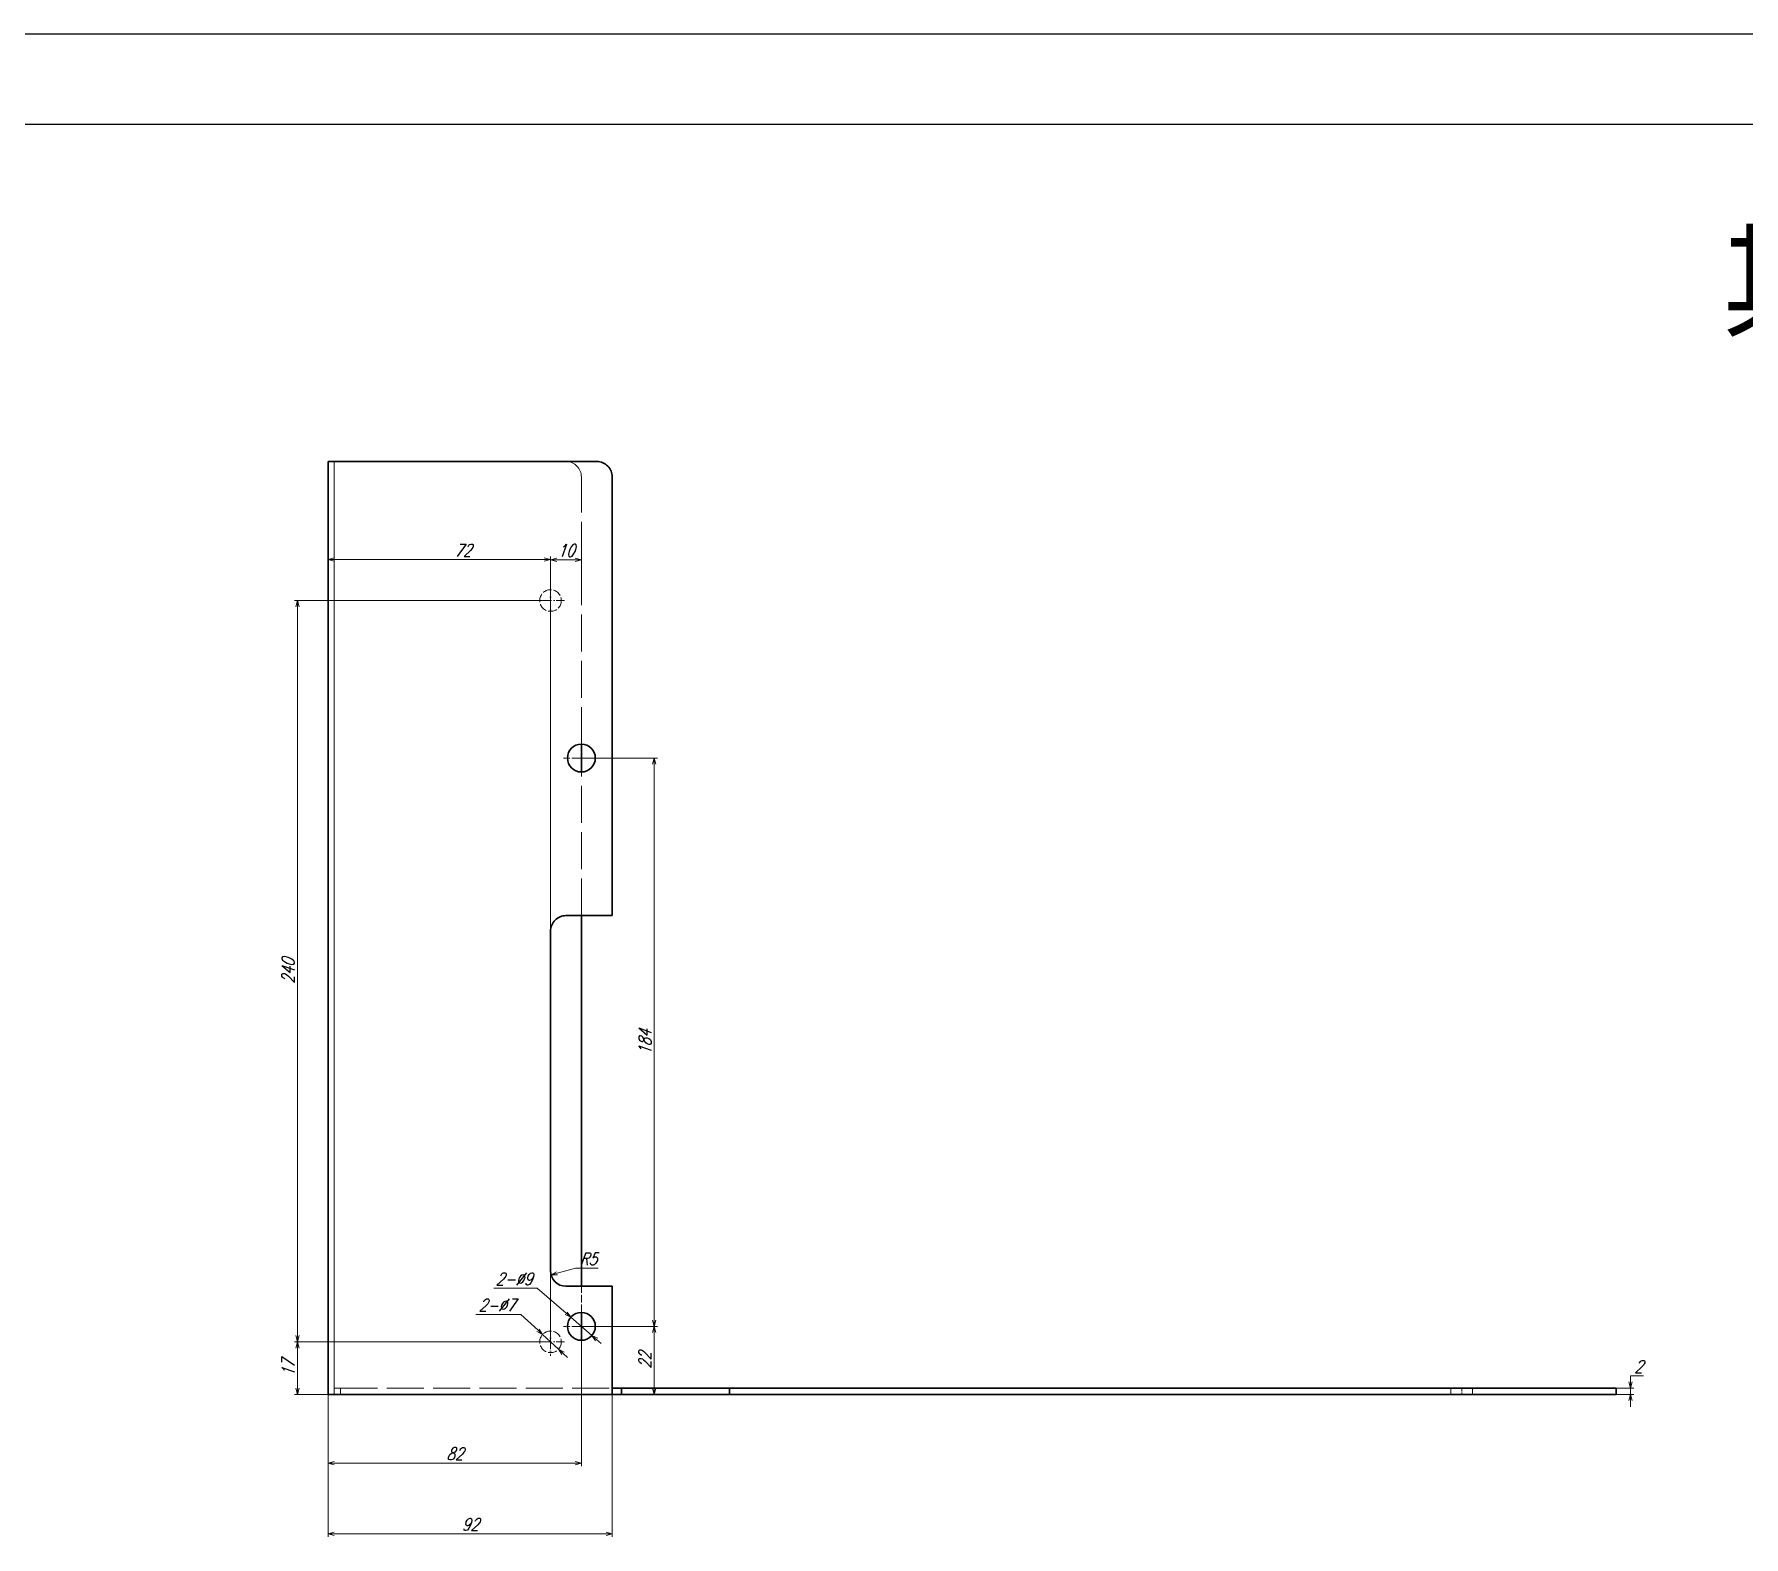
# Model space of a CAD drawing. Header units: inches. Extents: x -786 to 133009, y -39644 to 2522.
# Drawn here: x 707 to 1261, y 789 to 1275 of the extents above; entities that cross this region are included whole.
import ezdxf

# ---------------------------------------------------------------- set-up
doc = ezdxf.new("R2010")
doc.units = ezdxf.units.IN
doc.header["$MEASUREMENT"] = 0
doc.linetypes.add('DASHDOT', pattern=[18.5, 12, -3, 0.5, -3])
doc.linetypes.add('DASHED', pattern=[15, 12, -3])
doc.layers.add('Dim', color=3, linetype='Continuous')
doc.styles.add('DIM', font='romans.shx', dxfattribs={"width": 0.8, "oblique": 20, "bigfont": 'bigfont.shx'})
doc.styles.add('仿宋体', font='FSGB2312.ttf', dxfattribs={"width": 0.8, "height": 3.5})
doc.dimstyles.new('KK4.0', dxfattribs={"dimtxt": 4, "dimasz": 2, "dimexe": 1, "dimexo": 0, "dimgap": 1, "dimtad": 1, "dimtoh": 1, "dimdsep": 46, "dimtxsty": 'DIM', "dimblk": 'OPEN30', "dimcen": 0, "dimclrd": 3, "dimclre": 3, "dimclrt": 3, "dimazin": 2, "dimtfac": 1, "dimtmove": 0, "dimatfit": 3, "dimldrblk": 'OPEN30', "dimfxl": 0, "dimtolj": 1, "dimlwd": 20, "dimlwe": 20, "dimarcsym": 0})

# ---------------------------------------------------------------- blocks, each defined once
blk = doc.blocks.new('BZ-MQH')
for p, q in [((-213949.02, 20874.59), (-214275.72, 20874.59)), ((-213954.52, 20869.09), (-214270.22, 20869.09))]:
    blk.add_line(p, q)
at = {"layer": 'Dim', "insert": (-213983.61, 20862.26), "char_height": 5.5, "width": 67.3601, "attachment_point": 1, "style": '仿宋体'}
blk.add_mtext('其余', dxfattribs=at)
blk = doc.blocks.new('_Open30')
at = {"color": 0, "linetype": 'ByBlock', "lineweight": -2}
for p, q in [((-1, 0.27), (0, 0)), ((0, 0), (-1, -0.27)), ((0, 0), (-1, 0))]:
    blk.add_line(p, q, dxfattribs=at)
blk = doc.blocks.new('*D35')
at = {"color": 3, "lineweight": 20, "transparency": 16777216}
for p, q in [((874.53, 1093.36), (874.53, 1105.94)), ((882.53, 1104.94), (876.53, 1104.94)), ((884.53, 1093.36), (884.53, 1105.94))]:
    blk.add_line(p, q, dxfattribs=at)
at = {"layer": 'Defpoints', "color": 0, "transparency": 16777216}
for p in [(874.53, 1104.94), (874.53, 1093.36), (884.53, 1093.36)]:
    blk.add_point(p, dxfattribs=at)
at = {"color": 3, "lineweight": 20, "transparency": 16777216, "xscale": 2, "yscale": 2, "zscale": 2, "rotation": 180}
blk.add_blockref('_Open30', (874.53, 1104.94), dxfattribs=at)
at = {"color": 3, "lineweight": 20, "transparency": 16777216, "xscale": 2, "yscale": 2, "zscale": 2}
blk.add_blockref('_Open30', (884.53, 1104.94), dxfattribs=at)
at = {"color": 3, "transparency": 16777216, "insert": (879.53, 1107.94), "char_height": 4, "attachment_point": 5, "style": 'DIM'}
blk.add_mtext('\\A1;10', dxfattribs=at)
blk = doc.blocks.new('*D38')
at = {"color": 3, "lineweight": 20, "transparency": 16777216}
for p, q in [((802.53, 1091.74), (802.53, 1106.03)), ((804.53, 1105.03), (872.53, 1105.03)), ((874.53, 851.74), (874.53, 1106.03))]:
    blk.add_line(p, q, dxfattribs=at)
at = {"layer": 'Defpoints', "color": 0, "transparency": 16777216}
for p in [(874.53, 1105.03), (802.53, 1091.74), (874.53, 851.74)]:
    blk.add_point(p, dxfattribs=at)
at = {"color": 3, "lineweight": 20, "transparency": 16777216, "xscale": 2, "yscale": 2, "zscale": 2, "rotation": 180}
blk.add_blockref('_Open30', (802.53, 1105.03), dxfattribs=at)
at = {"color": 3, "lineweight": 20, "transparency": 16777216, "xscale": 2, "yscale": 2, "zscale": 2}
blk.add_blockref('_Open30', (874.53, 1105.03), dxfattribs=at)
at = {"color": 3, "transparency": 16777216, "insert": (846.13, 1108.03), "char_height": 4, "attachment_point": 5, "style": 'DIM'}
blk.add_mtext('\\A1;72', dxfattribs=at)
blk = doc.blocks.new('*D39')
at = {"color": 3, "lineweight": 20, "transparency": 16777216}
for p, q in [((802.53, 853.4), (802.53, 811.5)), ((884.53, 856.74), (884.53, 811.5)), ((804.53, 812.5), (882.53, 812.5))]:
    blk.add_line(p, q, dxfattribs=at)
at = {"layer": 'Defpoints', "color": 0, "transparency": 16777216}
for p in [(802.53, 853.4), (884.53, 856.74), (884.53, 812.5)]:
    blk.add_point(p, dxfattribs=at)
at = {"color": 3, "lineweight": 20, "transparency": 16777216, "xscale": 2, "yscale": 2, "zscale": 2, "rotation": 180}
blk.add_blockref('_Open30', (802.53, 812.5), dxfattribs=at)
at = {"color": 3, "lineweight": 20, "transparency": 16777216, "xscale": 2, "yscale": 2, "zscale": 2}
blk.add_blockref('_Open30', (884.53, 812.5), dxfattribs=at)
at = {"color": 3, "lineweight": 35, "transparency": 16777216, "insert": (843.53, 815.5), "char_height": 4, "attachment_point": 5, "style": 'DIM'}
blk.add_mtext('\\A1;82', dxfattribs=at)
blk = doc.blocks.new('*D42')
at = {"color": 3, "lineweight": 20, "transparency": 16777216}
for p, q in [((874.53, 851.74), (791.59, 851.74)), ((792.59, 836.74), (792.59, 849.74)), ((868.85, 834.74), (791.59, 834.74))]:
    blk.add_line(p, q, dxfattribs=at)
at = {"layer": 'Defpoints', "color": 0, "transparency": 16777216}
for p in [(792.59, 851.74), (874.53, 851.74), (868.85, 834.74)]:
    blk.add_point(p, dxfattribs=at)
at = {"color": 3, "lineweight": 20, "transparency": 16777216, "xscale": 2, "yscale": 2, "zscale": 2}
for p, rotation in [((792.59, 851.74), 90), ((792.59, 834.74), 270)]:
    blk.add_blockref('_Open30', p, dxfattribs=dict(at, rotation=rotation))
at = {"color": 3, "transparency": 16777216, "insert": (789.59, 843.24), "char_height": 4, "attachment_point": 5, "rotation": 90, "style": 'DIM'}
blk.add_mtext('\\A1;17', dxfattribs=at)
blk = doc.blocks.new('*D43')
at = {"color": 3, "lineweight": 20, "transparency": 16777216}
for p, q in [((884.53, 856.74), (909.12, 856.74)), ((908.12, 836.74), (908.12, 854.74)), ((889.49, 834.74), (909.12, 834.74))]:
    blk.add_line(p, q, dxfattribs=at)
at = {"layer": 'Defpoints', "color": 0, "transparency": 16777216}
for p in [(884.53, 856.74), (908.12, 856.74), (889.49, 834.74)]:
    blk.add_point(p, dxfattribs=at)
at = {"color": 3, "lineweight": 20, "transparency": 16777216, "xscale": 2, "yscale": 2, "zscale": 2}
for p, rotation in [((908.12, 856.74), 90), ((908.12, 834.74), 270)]:
    blk.add_blockref('_Open30', p, dxfattribs=dict(at, rotation=rotation))
at = {"color": 3, "transparency": 16777216, "insert": (905.12, 845.74), "char_height": 4, "attachment_point": 5, "rotation": 90, "style": 'DIM'}
blk.add_mtext('\\A1;22', dxfattribs=at)
blk = doc.blocks.new('*D44')
at = {"color": 3, "lineweight": 20, "transparency": 16777216}
for p, q in [((884.53, 1040.74), (909.12, 1040.74)), ((908.12, 858.74), (908.12, 1038.74)), ((884.53, 856.74), (909.12, 856.74))]:
    blk.add_line(p, q, dxfattribs=at)
at = {"layer": 'Defpoints', "color": 0, "transparency": 16777216}
for p in [(884.53, 1040.74), (908.12, 1040.74), (884.53, 856.74)]:
    blk.add_point(p, dxfattribs=at)
at = {"color": 3, "lineweight": 20, "transparency": 16777216, "xscale": 2, "yscale": 2, "zscale": 2}
for p, rotation in [((908.12, 1040.74), 90), ((908.12, 856.74), 270)]:
    blk.add_blockref('_Open30', p, dxfattribs=dict(at, rotation=rotation))
at = {"color": 3, "transparency": 16777216, "insert": (905.12, 948.74), "char_height": 4, "attachment_point": 5, "rotation": 90, "style": 'DIM'}
blk.add_mtext('\\A1;184', dxfattribs=at)
blk = doc.blocks.new('*D45')
at = {"color": 3, "lineweight": 20, "transparency": 16777216}
for p, q in [((874.53, 1091.74), (791.59, 1091.74)), ((792.59, 1089.74), (792.59, 853.74)), ((827.88, 851.74), (791.59, 851.74))]:
    blk.add_line(p, q, dxfattribs=at)
at = {"layer": 'Defpoints', "color": 0, "transparency": 16777216}
for p in [(874.53, 1091.74), (792.59, 851.74), (827.88, 851.74)]:
    blk.add_point(p, dxfattribs=at)
at = {"color": 3, "lineweight": 20, "transparency": 16777216, "xscale": 2, "yscale": 2, "zscale": 2}
for p, rotation in [((792.59, 1091.74), 90), ((792.59, 851.74), 270)]:
    blk.add_blockref('_Open30', p, dxfattribs=dict(at, rotation=rotation))
at = {"color": 3, "transparency": 16777216, "insert": (789.59, 971.74), "char_height": 4, "attachment_point": 5, "rotation": 90, "style": 'DIM'}
blk.add_mtext('\\A1;240', dxfattribs=at)
blk = doc.blocks.new('*D20')
at = {"color": 3, "lineweight": 20, "transparency": 16777216}
for p, q in [((850.39, 860.62), (864.9, 860.62)), ((864.9, 860.62), (870.49, 855.47)), ((877.11, 849.37), (871.96, 854.11)), ((878.58, 848.01), (880.05, 846.65))]:
    blk.add_line(p, q, dxfattribs=at)
at = {"layer": 'Defpoints', "color": 0, "transparency": 16777216}
for p in [(871.96, 854.11), (877.11, 849.37)]:
    blk.add_point(p, dxfattribs=at)
at = {"color": 3, "lineweight": 20, "transparency": 16777216, "xscale": 2, "yscale": 2, "zscale": 2}
for p, rotation in [((871.96, 854.11), 317.3222440854724), ((877.11, 849.37), 137.3222440854724)]:
    blk.add_blockref('_Open30', p, dxfattribs=dict(at, rotation=rotation))
at = {"color": 3, "transparency": 16777216, "insert": (857.15, 863.62), "char_height": 4, "attachment_point": 5, "style": 'DIM'}
blk.add_mtext('\\A1;{\\Fromans,bigfont|c134;2-}∅7', dxfattribs=at)
blk = doc.blocks.new('*D21')
at = {"color": 3, "lineweight": 20, "transparency": 16777216}
for p, q in [((856.19, 869.11), (870.19, 869.11)), ((870.19, 869.11), (879.61, 860.98)), ((887.94, 853.8), (881.12, 859.68)), ((889.46, 852.49), (890.97, 851.19))]:
    blk.add_line(p, q, dxfattribs=at)
at = {"layer": 'Defpoints', "color": 0, "transparency": 16777216}
for p in [(881.12, 859.68), (887.94, 853.8)]:
    blk.add_point(p, dxfattribs=at)
at = {"color": 3, "lineweight": 20, "transparency": 16777216, "xscale": 2, "yscale": 2, "zscale": 2}
for p, rotation in [((881.12, 859.68), 319.2350050532237), ((887.94, 853.8), 139.2350050532237)]:
    blk.add_blockref('_Open30', p, dxfattribs=dict(at, rotation=rotation))
at = {"color": 3, "transparency": 16777216, "insert": (862.69, 872.11), "char_height": 4, "attachment_point": 5, "style": 'DIM'}
blk.add_mtext('\\A1;{\\Fromans,bigfont|c134;2-}∅9', dxfattribs=at)
blk = doc.blocks.new('*D22')
at = {"color": 3, "lineweight": 20, "transparency": 16777216}
for p, q in [((882.58, 875.59), (876.64, 873.93)), ((889.91, 875.59), (882.58, 875.59))]:
    blk.add_line(p, q, dxfattribs=at)
at = {"layer": 'Defpoints', "color": 0, "transparency": 16777216}
for p in [(879.53, 874.74), (874.72, 873.4)]:
    blk.add_point(p, dxfattribs=at)
at = {"color": 3, "lineweight": 20, "transparency": 16777216, "xscale": 2, "yscale": 2, "zscale": 2, "rotation": 195.5642574977627}
blk.add_blockref('_Open30', (874.72, 873.4), dxfattribs=at)
at = {"color": 3, "transparency": 16777216, "insert": (886.75, 878.59), "char_height": 4, "attachment_point": 5, "style": 'DIM'}
blk.add_mtext('\\A1;R5', dxfattribs=at)
blk = doc.blocks.new('*D60')
at = {"color": 3, "lineweight": 20, "transparency": 16777216}
for p, q in [((1219.53, 836.74), (1225.22, 836.74)), ((1224.22, 838.74), (1224.22, 840.74)), ((1224.22, 840.74), (1228.38, 840.74)), ((1224.22, 834.74), (1224.22, 836.74)), ((1219.53, 834.74), (1225.22, 834.74)), ((1224.22, 832.74), (1224.22, 830.74))]:
    blk.add_line(p, q, dxfattribs=at)
at = {"layer": 'Defpoints', "color": 0, "transparency": 16777216}
for p in [(1219.53, 836.74), (1224.22, 836.74), (1219.53, 834.74)]:
    blk.add_point(p, dxfattribs=at)
at = {"color": 3, "lineweight": 20, "transparency": 16777216, "xscale": 2, "yscale": 2, "zscale": 2}
for p, rotation in [((1224.22, 836.74), 270), ((1224.22, 834.74), 90)]:
    blk.add_blockref('_Open30', p, dxfattribs=dict(at, rotation=rotation))
at = {"color": 3, "lineweight": 35, "transparency": 16777216, "insert": (1226.8, 843.74), "char_height": 4, "attachment_point": 5, "style": 'DIM'}
blk.add_mtext('\\A1;2', dxfattribs=at)
blk = doc.blocks.new('*D72')
at = {"color": 3, "lineweight": 20, "transparency": 16777216}
for p, q in [((802.53, 836.74), (802.53, 788.62)), ((894.53, 836.74), (894.53, 788.62)), ((892.53, 789.62), (804.53, 789.62))]:
    blk.add_line(p, q, dxfattribs=at)
at = {"layer": 'Defpoints', "color": 0, "transparency": 16777216}
for p in [(802.53, 836.74), (894.53, 836.74), (802.53, 789.62)]:
    blk.add_point(p, dxfattribs=at)
at = {"color": 3, "lineweight": 20, "transparency": 16777216, "xscale": 2, "yscale": 2, "zscale": 2, "rotation": 180}
blk.add_blockref('_Open30', (802.53, 789.62), dxfattribs=at)
at = {"color": 3, "lineweight": 20, "transparency": 16777216, "xscale": 2, "yscale": 2, "zscale": 2}
blk.add_blockref('_Open30', (894.53, 789.62), dxfattribs=at)
at = {"color": 3, "lineweight": 35, "transparency": 16777216, "insert": (848.53, 792.62), "char_height": 4, "attachment_point": 5, "style": 'DIM'}
blk.add_mtext('\\A1;92', dxfattribs=at)

msp = doc.modelspace()

# ---------------------------------------------------------------- linework, layer by layer
at = {"color": 7, "lineweight": 35}
for p, q in [((802.53285, 834.73769), (802.53285, 1136.73769)), ((804.53285, 1136.73769), (802.53285, 1136.73769)), ((804.53285, 1136.73769), (889.53285, 1136.73769)), ((894.53285, 989.73769), (894.53285, 1131.73769)), ((884.53285, 1036.2372), (884.53285, 1045.2372)), ((879.53285, 989.73769), (894.53285, 989.73769)), ((884.53285, 869.7372), (884.53285, 989.7372)), ((874.53285, 984.73769), (874.53285, 874.73769)), ((894.53285, 869.73769), (879.53285, 869.73769)), ((894.53285, 834.73769), (894.53285, 869.73769)), ((884.53285, 852.2372), (884.53285, 861.2372)), ((894.53285, 836.73769), (897.53285, 836.73769)), ((897.53285, 834.73769), (897.53285, 836.73769)), ((915.03285, 836.73769), (897.53285, 836.73769)), ((932.53285, 836.73769), (915.03285, 836.73769)), ((932.53285, 834.73769), (932.53285, 836.73769)), ((1219.53285, 836.73769), (932.53285, 836.73769)), ((1219.53285, 836.73769), (1219.53285, 834.73769)), ((804.53285, 834.73769), (802.53285, 834.73769)), ((804.53285, 834.73769), (894.53285, 834.73769)), ((897.53285, 834.73769), (894.53285, 834.73769)), ((915.03285, 834.73769), (897.53285, 834.73769)), ((932.53285, 834.73769), (915.03285, 834.73769)), ((1219.53285, 834.73769), (932.53285, 834.73769))]:
    msp.add_line(p, q, dxfattribs=at)
at = {"color": 7, "lineweight": 13}
msp.add_line((804.53285, 834.73769), (804.53285, 1136.73769), dxfattribs=at)
at = {"color": 7, "linetype": 'DASHED', "lineweight": 13}
for p, q in [((804.53285, 834.73769), (804.53285, 1136.73769)), ((804.53285, 834.73769), (804.53285, 1136.73769)), ((884.53285, 1045.2372), (884.53285, 1131.73769)), ((884.53285, 989.7372), (884.53285, 1036.2372)), ((806.53285, 836.73769), (894.53285, 836.73769)), ((894.53285, 834.73769), (806.53285, 834.73769))]:
    msp.add_line(p, q, dxfattribs=at)
at = {"color": 7, "linetype": 'DASHDOT', "lineweight": 13, "ltscale": 0.227499}
for p, q in [((874.53285, 1096.28774), (874.53285, 1087.18776)), ((874.53285, 856.28774), (874.53285, 847.18776))]:
    msp.add_line(p, q, dxfattribs=at)
at = {"color": 7, "linetype": 'DASHDOT', "lineweight": 13, "ltscale": 0.22749}
for p, q in [((879.08266, 1091.73769), (869.98305, 1091.73769)), ((879.08266, 851.73769), (869.98305, 851.73769))]:
    msp.add_line(p, q, dxfattribs=at)
at = {"color": 7, "linetype": 'DASHDOT', "lineweight": 13, "ltscale": 0.292502}
for p, q in [((884.53285, 1046.58778), (884.53285, 1034.88771)), ((884.53285, 862.58778), (884.53285, 850.88771))]:
    msp.add_line(p, q, dxfattribs=at)
at = {"color": 7, "linetype": 'DASHDOT', "lineweight": 13, "ltscale": 0.292505}
for p, q in [((890.38295, 1040.73769), (878.68275, 1040.73769)), ((890.38295, 856.73769), (878.68275, 856.73769))]:
    msp.add_line(p, q, dxfattribs=at)
at = {"color": 7, "linetype": 'DASHED', "lineweight": 13, "ltscale": 0.2125}
msp.add_line((884.53285, 861.2372), (884.53285, 869.7372), dxfattribs=at)
at = {"color": 7, "linetype": 'DASHED', "lineweight": 13, "ltscale": 0.437488}
msp.add_line((884.53285, 834.73769), (884.53285, 852.2372), dxfattribs=at)
at = {"color": 7, "linetype": 'DASHED', "lineweight": 13, "ltscale": 0.05}
for p, q in [((806.53285, 836.73769), (804.53285, 836.73769)), ((804.53285, 836.73769), (804.53285, 834.73769)), ((806.53285, 836.73769), (806.53285, 834.73769)), ((806.53285, 836.73769), (806.53285, 834.73769)), ((1166.03285, 836.73769), (1166.03285, 834.73769)), ((1166.03285, 836.73769), (1166.03285, 834.73769)), ((1173.03285, 836.73769), (1173.03285, 834.73769)), ((1173.03285, 836.73769), (1173.03285, 834.73769)), ((806.53285, 834.73769), (804.53285, 834.73769))]:
    msp.add_line(p, q, dxfattribs=at)
at = {"color": 7, "linetype": 'DASHDOT', "lineweight": 13, "ltscale": 0.060001}
msp.add_line((1169.53285, 834.53774), (1169.53285, 836.93776), dxfattribs=at)
at = {"color": 7, "linetype": 'DASHED', "lineweight": 13, "ltscale": 0.233333}
for centre in [(874.53285, 1091.73769), (874.53285, 851.73769)]:
    msp.add_circle(centre, 3.5, dxfattribs=at)
at = {"color": 7, "lineweight": 35}
for centre in [(884.53285, 1040.73769), (884.53285, 856.73769)]:
    msp.add_circle(centre, 4.5, dxfattribs=at)
for centre, start, end in [((879.53285, 1131.73769), 89.1735564, 90.0000025), ((889.53285, 1131.73769), 0, 90.0000025), ((879.53285, 984.73769), 90.0000025, 180.000005), ((879.53285, 874.73769), 180.000005, 269.9999975)]:
    msp.add_arc(centre, 5, start, end, dxfattribs=at)
at = {"color": 7, "linetype": 'DASHED', "lineweight": 13}
msp.add_arc((879.53285, 1131.73769), 5, 0, 89.1735564, dxfattribs=at)

# ---------------------------------------------------------------- block references
at = {"xscale": 5.318181818001904, "yscale": 5.318181818180165, "zscale": 5.318181818199322}
msp.add_blockref('BZ-MQH', (1139257.86298, -109739.77375), dxfattribs=at)

# ---------------------------------------------------------------- dimensions: what is measured, and where the dimension line sits
at = {"color": 1}
dim = msp.add_linear_dim(base=(874.53285, 1105.03387), p1=(802.53285, 1091.73769), p2=(874.53285, 851.73775), dimstyle='KK4.0', dxfattribs=at)
dim.commit()
dim.dimension.update_dxf_attribs({"geometry": '*D38', "text_midpoint": (846.12643, 1105.03387), "dimtype": 160})
dim = msp.add_linear_dim(base=(874.53285, 1104.94096), p1=(884.53285, 1093.36028), p2=(874.53285, 1093.36028), dimstyle='KK4.0', dxfattribs=at)
dim.commit()
dim.dimension.update_dxf_attribs({"geometry": '*D35', "text_midpoint": (879.53285, 1107.94096)})
for base, p1, p2, picture, middle in [((792.58954, 851.73769), (874.53285, 1091.73769), (827.87712, 851.73769), '*D45', (789.58954, 971.73769)), ((908.11981, 1040.7372), (884.53285, 856.7372), (884.53285, 1040.7372), '*D44', (905.11981, 948.7372)), ((908.11981, 856.7372), (889.4859, 834.73769), (884.53285, 856.7372), '*D43', (905.11981, 845.73744)), ((792.58954, 851.73769), (868.84525, 834.73769), (874.53285, 851.73769), '*D42', (789.58954, 843.23769))]:
    dim = msp.add_linear_dim(base=base, p1=p1, p2=p2, angle=90, dimstyle='KK4.0', dxfattribs=at)
    dim.commit()
    dim.dimension.update_dxf_attribs({"geometry": picture, "text_midpoint": middle})
dim = msp.add_radius_dim(center=(879.53285, 874.73769), mpoint=(874.7162, 873.39609), dimstyle='KK4.0', dxfattribs=at)
dim.commit()
dim.dimension.update_dxf_attribs({"geometry": '*D22', "text_midpoint": (886.74882, 875.58719), "dimtype": 164})
for p1, p2, picture, middle in [((887.94112, 853.79938), (881.12458, 859.676), '*D21', (862.6895, 869.10512)), ((877.10597, 849.36513), (871.95973, 854.11025), '*D20', (857.14907, 860.61668))]:
    dim = msp.add_diameter_dim_2p(p1=p1, p2=p2, text='{\\Fromans,bigfont|c134;2-}<>', dimstyle='KK4.0', dxfattribs=at)
    dim.commit()
    dim.dimension.update_dxf_attribs({"geometry": picture, "text_midpoint": middle, "dimtype": 163})
at = {"color": 7, "lineweight": 35}
for base, p1, p2, picture, middle in [((884.53285, 812.50286), (802.53285, 853.39666), (884.53285, 856.7372), '*D39', (843.53285, 815.50286)), ((802.53285, 789.61557), (894.53285, 836.73769), (802.53285, 836.73769), '*D72', (848.53285, 792.61557))]:
    dim = msp.add_linear_dim(base=base, p1=p1, p2=p2, dimstyle='KK4.0', dxfattribs=at)
    dim.commit()
    dim.dimension.update_dxf_attribs({"geometry": picture, "text_midpoint": middle})
dim = msp.add_linear_dim(base=(1224.21689, 836.73769), p1=(1219.53285, 834.73769), p2=(1219.53285, 836.73769), angle=90, dimstyle='KK4.0', dxfattribs=at)
dim.commit()
dim.dimension.update_dxf_attribs({"geometry": '*D60', "text_midpoint": (1226.79665, 843.73769)})

doc.saveas('drawing.dxf')
